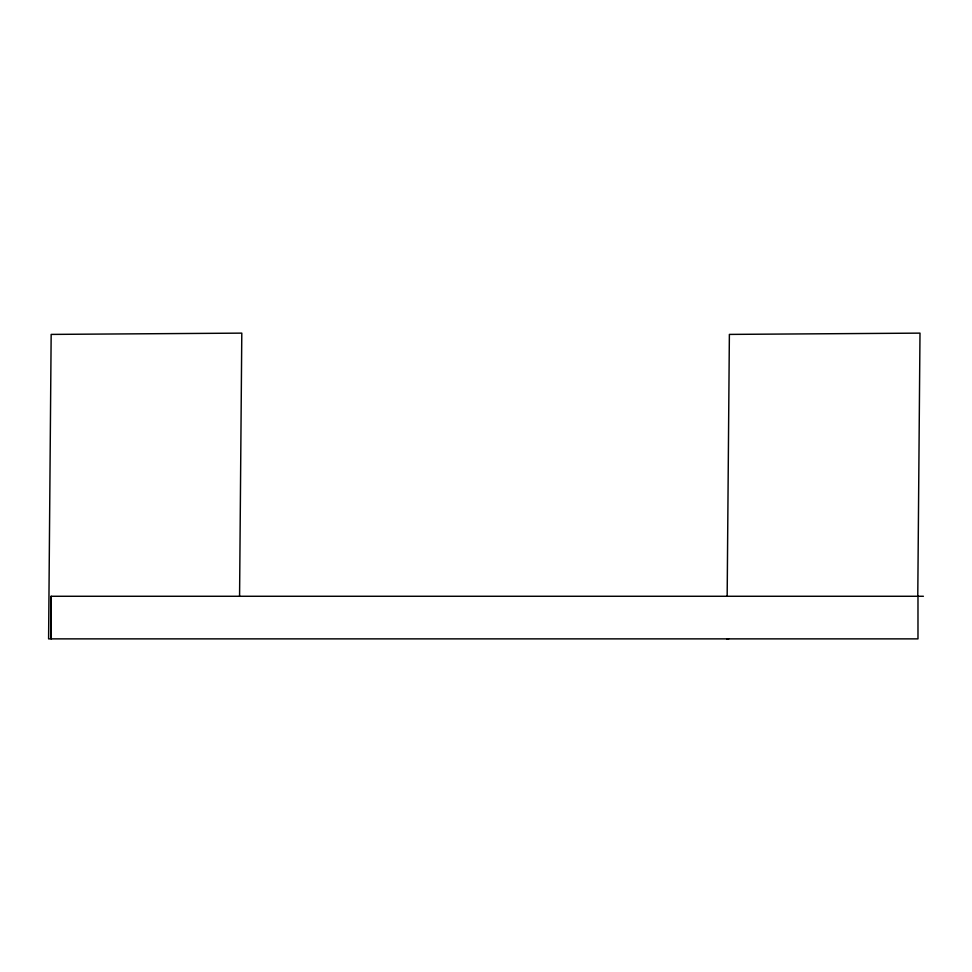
<?xml version="1.0" encoding="UTF-8"?>
<svg xmlns="http://www.w3.org/2000/svg" width="972" height="972" viewBox="0 0 972 972"><rect width="100%" height="100%" fill="white"/><g stroke="black" fill="none" stroke-linecap="round" stroke-linejoin="round"><path stroke-width="1.46" d="M917.981 596.273L917.981 638.871L51.152 638.871L51.152 596.273L923.4 596.273M239.574 596.273L241.797 333.129L51.164 334.404L48.6 638.871L51.152 638.871L51.152 596.273M727.165 596.273L729.377 334.404L919.998 333.129L917.775 596.273M726.801 638.871L728.745 638.859"/></g></svg>
